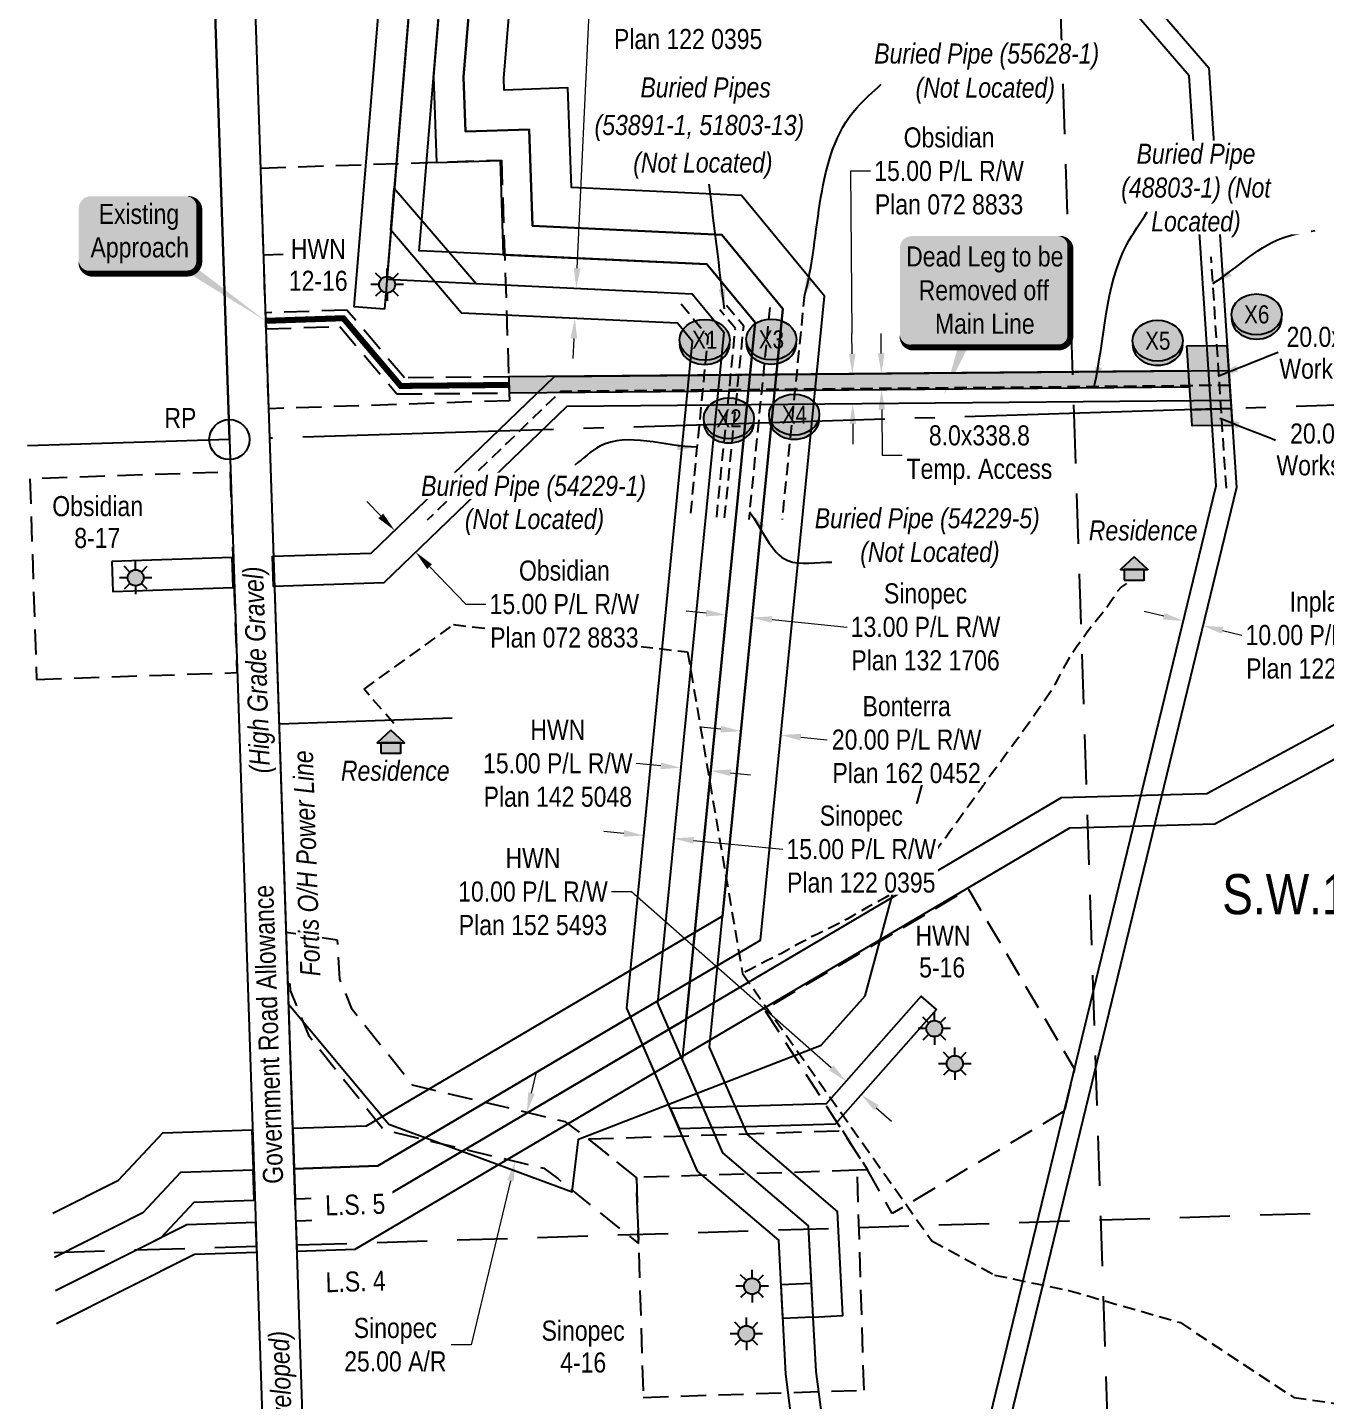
# Model space of a CAD drawing. Extents: x 654756 to 659274, y 5889593 to 5891468.
# Drawn here: x 654783 to 655429, y 5890038 to 5890722 of the extents above; entities that cross this region are included whole.
import ezdxf
from ezdxf.enums import TextEntityAlignment as Align

# ---------------------------------------------------------------- set-up
doc = ezdxf.new("R2010")
doc.units = 0
doc.header["$LTSCALE"] = 5
doc.header["$PDSIZE"] = 0.5
for name, pattern in [('foc-ACCESSROAD', [3.75, 2.5, -1.25]), ('foc-LSD', [8, 5, -3]), ('foc-QUARTERLINE', [33, 25, -3, 2, -3]), ('UG_PIPE', [1.875, 1.25, -0.625])]:
    doc.linetypes.add(name, pattern=pattern)
doc.layers.get('Defpoints').update_dxf_attribs({"color": 9})
for name, color, linetype in [('35', 37, 'Continuous'), ('AS-PIPE-UG', 44, 'UG_PIPE'), ('AS-PIPE-UG-T', 44, 'Continuous'), ('AS-POWER', 104, 'foc-POWER'), ('AS-POWER-T', 104, 'Continuous'), ('AS-RESIDENCE', 14, 'Continuous'), ('AS-ROADS', 254, 'Continuous'), ('AS-TELUS', 224, 'foc-TEL'), ('C-AR', 13, 'foc-ACCESSROAD'), ('C-RW', 13, 'Continuous'), ('C-SYMBOL', 7, 'Continuous'), ('C-WS', 13, 'foc-ACCESSROAD'), ('C-WS-S', 13, 'Continuous'), ('DETAIL-T', 7, 'Continuous'), ('F-AR', 190, 'foc-ACCESSROAD'), ('F-RW', 190, 'Continuous'), ('F-WS', 190, 'foc-ACCESSROAD'), ('F-WS-S', 190, 'Continuous'), ('L-ROAD-T', 7, 'Continuous'), ('L-SEC', 7, 'Continuous'), ('L-SECQ', 8, 'foc-QUARTERLINE'), ('L-SECTION-LSD', 7, 'foc-LSD'), ('P-CROSSINGS', 250, 'Continuous'), ('P-IOP2', 46, 'Continuous'), ('P-IOP2-H', 41, 'Continuous'), ('P-IOP3', 46, 'Continuous'), ('P-IOP3-H', 41, 'Continuous')]:
    doc.layers.add(name, color=color, linetype=linetype)
for name, color, linetype, lineweight in [('C-RW-T', 13, 'Continuous', 9), ('C-WS-T', 13, 'Continuous', 9), ('F-AR-T', 190, 'Continuous', 9), ('F-RW-T', 190, 'Continuous', 9), ('F-WS-T', 190, 'Continuous', 9), ('P-TEMP-T', 46, 'Continuous', 18), ('T-TEXT', 48, 'Continuous', 18)]:
    doc.layers.add(name, color=color, linetype=linetype, lineweight=lineweight)
doc.styles.add('100L', font='ARIALN.TTF', dxfattribs={"height": 11})
doc.styles.add('175L', font='ARIALN.TTF', dxfattribs={"height": 20})
doc.styles.add('80', font='ARIALN.TTF', dxfattribs={"height": 10})
doc.styles.add('80CG', font='ARIALN.TTF', dxfattribs={"height": 10})
doc.styles.add('80L', font='ARIALN.TTF', dxfattribs={"height": 10})
doc.styles.add('80LS', font='ARIALNI.TTF', dxfattribs={"height": 10})
doc.styles.add('Crossing', font='ARIALN.TTF', dxfattribs={"height": 10})
doc.styles.add('foc-LtypeFont', font='ARIALN.TTF', dxfattribs={"height": 7.35})
doc.styles.add('MtXpl_Arial_Narrow', font='ARIALNI.TTF')
doc.linetypes.add('foc-POWER', pattern='A,6,-1,["P",foc-LtypeFont,S=0.2,R=0,X=-0.625,Y=-0.75],-1.24,4', length=12.24)
doc.linetypes.add('foc-POWER-NOLINE', pattern='A,0,-4,["P",foc-LtypeFont,S=0.2,R=0,X=-0.625,Y=-0.75],-8.24', length=12.24)
doc.linetypes.add('foc-TEL', pattern='A,2,-1,["T",foc-LtypeFont,S=0.2,R=0,X=-0.425,Y=-0.75],-1.24,8', length=12.24)
doc.linetypes.add('foc-TEL-NOLINE', pattern='A,0,-2,["T",foc-LtypeFont,S=0.2,R=0,X=-0.425,Y=-0.75],-10.24', length=12.24)
doc.dimstyles.new('Compass 5 000', dxfattribs={"dimscale": 5, "dimtxt": 9, "dimasz": 2, "dimexe": 0.2, "dimexo": 0.0625, "dimgap": 0.5, "dimtad": 0, "dimtih": 1, "dimtoh": 1, "dimzin": 0, "dimdsep": 46, "dimtxsty": '80CG', "dimcen": 0.1, "dimse1": 1, "dimse2": 1, "dimclrd": 256, "dimclrt": 256, "dimaunit": 1, "dimadec": 4, "dimazin": 0, "dimtfac": 0.06, "dimtofl": 0, "dimtmove": 0, "dimatfit": 1, "dimfxl": 0.2, "dimtolj": 1, "dimtzin": 0, "dimlwd": -1, "dimarcsym": 0})

# ---------------------------------------------------------------- blocks, each defined once
blk = doc.blocks.new('*D373')
at = {"layer": 'Defpoints', "color": 0, "transparency": 16777216}
for p in [(655367.9, 5890423.76), (655328.28, 5890302.92), (655337.99, 5890300.56)]:
    blk.add_point(p, dxfattribs=at)
at = {"layer": 'F-RW-T', "transparency": 16777216}
for p, q in [((655348.47, 5890428.47), (655338.75, 5890430.83)), ((655377.62, 5890421.4), (655387.33, 5890419.04))]:
    blk.add_line(p, q, dxfattribs=at)
for points in [[(655348.86, 5890430.09), (655348.08, 5890426.85), (655358.19, 5890426.11)], [(655378.01, 5890423.02), (655377.22, 5890419.78), (655367.9, 5890423.76)]]:
    blk.add_solid(points, dxfattribs=at)
at = {"layer": 'F-RW-T', "transparency": 16777216, "insert": (655426.42, 5890419.04), "char_height": 10, "attachment_point": 5, "style": '80CG'}
blk.add_mtext('\\A1;Inplay\\P10.00 P/L R/W\\PPlan 122 4233', dxfattribs=at)
blk = doc.blocks.new('*D374')
at = {"layer": 'C-RW-T', "transparency": 16777216}
for p, q in [((654958.47, 5890478.42), (654951.53, 5890485.62)), ((654982.76, 5890453.21), (655000.83, 5890434.47)), ((655000.83, 5890434.47), (655010.83, 5890434.47))]:
    blk.add_line(p, q, dxfattribs=at)
for points in [[(654959.67, 5890479.57), (654957.27, 5890477.26), (654965.41, 5890471.22)], [(654983.96, 5890454.37), (654981.56, 5890452.05), (654975.82, 5890460.41)]]:
    blk.add_solid(points, dxfattribs=at)
at = {"layer": 'Defpoints', "color": 0, "transparency": 16777216}
for p in [(654976.97, 5890482.36), (654987.39, 5890471.56), (654975.82, 5890460.41)]:
    blk.add_point(p, dxfattribs=at)
at = {"layer": 'C-RW-T', "transparency": 16777216, "insert": (655049.92, 5890434.47), "char_height": 10, "attachment_point": 5, "style": '80CG', "bg_fill": 3, "box_fill_scale": 1.1, "bg_fill_color": 256, "bg_fill_true_color": 13158600, "bg_fill_transparency": 0}
blk.add_mtext('\\A1;Obsidian\\P15.00 P/L R/W\\PPlan 072 8833', dxfattribs=at)
blk = doc.blocks.new('*D376')
at = {"layer": 'Defpoints', "color": 0, "transparency": 16777216}
for p in [(655089.46, 5890319.26), (655087.68, 5890301.32), (655102.58, 5890299.84)]:
    blk.add_point(p, dxfattribs=at)
at = {"layer": 'F-RW-T', "transparency": 16777216}
for p, q in [((655079.5, 5890320.25), (655069.55, 5890321.23)), ((655114.31, 5890316.8), (655158.71, 5890312.41))]:
    blk.add_line(p, q, dxfattribs=at)
for points in [[(655079.67, 5890321.91), (655079.34, 5890318.59), (655089.46, 5890319.26)], [(655114.47, 5890318.46), (655114.14, 5890315.15), (655104.36, 5890317.79)]]:
    blk.add_solid(points, dxfattribs=at)
at = {"layer": 'F-RW-T', "transparency": 16777216, "insert": (655197.79, 5890312.41), "char_height": 10, "attachment_point": 5, "style": '80CG', "bg_fill": 3, "box_fill_scale": 1.1, "bg_fill_color": 256, "bg_fill_true_color": 13158600, "bg_fill_transparency": 0}
blk.add_mtext('\\A1;Sinopec\\P15.00 P/L R/W\\PPlan 122 0395', dxfattribs=at)
blk = doc.blocks.new('*D377')
at = {"layer": 'Defpoints', "color": 0, "transparency": 16777216}
for p in [(655107.86, 5890352.96), (655107.09, 5890345.21), (655122.02, 5890343.73)]:
    blk.add_point(p, dxfattribs=at)
at = {"layer": 'F-RW-T', "transparency": 16777216}
for p, q in [((655097.91, 5890353.95), (655085.75, 5890355.15)), ((655132.73, 5890350.5), (655142.69, 5890349.52))]:
    blk.add_line(p, q, dxfattribs=at)
for points in [[(655098.07, 5890355.61), (655097.74, 5890352.29), (655107.86, 5890352.96)], [(655132.9, 5890352.16), (655132.57, 5890348.84), (655122.78, 5890351.49)]]:
    blk.add_solid(points, dxfattribs=at)
at = {"layer": 'F-RW-T', "transparency": 16777216, "insert": (655046.66, 5890355.15), "char_height": 10, "attachment_point": 5, "style": '80CG'}
blk.add_mtext('\\A1;HWN\\P15.00 P/L R/W\\PPlan 142 5048', dxfattribs=at)
blk = doc.blocks.new('*D378')
at = {"layer": 'Defpoints', "color": 0, "transparency": 16777216}
for p in [(655143.4, 5890427.8), (655129.66, 5890420.88), (655142.59, 5890419.6)]:
    blk.add_point(p, dxfattribs=at)
at = {"layer": 'F-RW-T', "transparency": 16777216}
for p, q in [((655120.52, 5890430.07), (655110.57, 5890431.06)), ((655153.35, 5890426.81), (655190.7, 5890423.1))]:
    blk.add_line(p, q, dxfattribs=at)
for points in [[(655120.68, 5890431.73), (655120.36, 5890428.41), (655130.47, 5890429.08)], [(655153.52, 5890428.47), (655153.19, 5890425.15), (655143.4, 5890427.8)]]:
    blk.add_solid(points, dxfattribs=at)
at = {"layer": 'F-RW-T', "transparency": 16777216, "insert": (655229.79, 5890423.1), "char_height": 10, "attachment_point": 5, "style": '80CG'}
blk.add_mtext('\\A1;Sinopec\\P13.00 P/L R/W\\PPlan 132 1706', dxfattribs=at)
blk = doc.blocks.new('*D382')
at = {"layer": 'Defpoints', "color": 0, "transparency": 16777216}
for p in [(655203.8, 5890212.18), (655211.29, 5890205.56), (655197.78, 5890190.25)]:
    blk.add_point(p, dxfattribs=at)
at = {"layer": 'F-RW-T', "transparency": 16777216}
for p, q in [((655083.36, 5890291.26), (655073.36, 5890291.26)), ((655182.78, 5890203.49), (655083.36, 5890291.26)), ((655205.27, 5890183.64), (655212.77, 5890177.02))]:
    blk.add_line(p, q, dxfattribs=at)
for points in [[(655183.89, 5890204.74), (655181.68, 5890202.24), (655190.28, 5890196.87)], [(655206.38, 5890184.88), (655204.17, 5890182.39), (655197.78, 5890190.25)]]:
    blk.add_solid(points, dxfattribs=at)
at = {"layer": 'F-RW-T', "transparency": 16777216, "insert": (655034.27, 5890291.26), "char_height": 10, "attachment_point": 5, "style": '80CG'}
blk.add_mtext('\\A1;HWN\\P10.00 P/L R/W\\PPlan 152 5493', dxfattribs=at)
blk = doc.blocks.new('*D384')
at = {"layer": 'Defpoints', "color": 0, "transparency": 16777216}
for p in [(655055.83, 5890591.86), (655058.37, 5890591.74), (655057.66, 5890576.74)]:
    blk.add_point(p, dxfattribs=at)
at = {"layer": 'F-RW-T', "transparency": 16777216}
for p, q in [((655056.3, 5890601.85), (655062.5, 5890732.6)), ((655062.5, 5890732.6), (655072.5, 5890732.6)), ((655054.65, 5890566.87), (655054.17, 5890556.88))]:
    blk.add_line(p, q, dxfattribs=at)
for points in [[(655054.64, 5890601.93), (655057.97, 5890601.77), (655055.83, 5890591.86)], [(655052.98, 5890566.95), (655056.31, 5890566.79), (655055.12, 5890576.86)]]:
    blk.add_solid(points, dxfattribs=at)
at = {"layer": 'F-RW-T', "transparency": 16777216, "insert": (655111.58, 5890732.6), "char_height": 10, "attachment_point": 5, "style": '80CG'}
blk.add_mtext('\\A1;Sinopec\\P15.00 P/L R/W\\PPlan 122 0395', dxfattribs=at)
blk = doc.blocks.new('*D387')
at = {"layer": 'Defpoints', "color": 0, "transparency": 16777216}
for p in [(655137.22, 5890365.31), (655157.7, 5890369.24), (655157.12, 5890363.33)]:
    blk.add_point(p, dxfattribs=at)
at = {"layer": 'F-RW-T', "transparency": 16777216}
for p, q in [((655127.86, 5890372.21), (655117.9, 5890373.2)), ((655167.65, 5890368.25), (655180.84, 5890366.94))]:
    blk.add_line(p, q, dxfattribs=at)
for points in [[(655128.02, 5890373.87), (655127.69, 5890370.55), (655137.81, 5890371.22)], [(655167.82, 5890369.91), (655167.49, 5890366.59), (655157.7, 5890369.24)]]:
    blk.add_solid(points, dxfattribs=at)
at = {"layer": 'F-RW-T', "transparency": 16777216, "insert": (655220.38, 5890366.94), "char_height": 10, "attachment_point": 5, "style": '80CG', "bg_fill": 3, "box_fill_scale": 1.1, "bg_fill_color": 256, "bg_fill_true_color": 13158600, "bg_fill_transparency": 0}
blk.add_mtext('\\A1;Bonterra\\P20.00 P/L R/W\\PPlan 162 0452', dxfattribs=at)
blk = doc.blocks.new('res_occ')
for points in [[(0.1, 0.89), (-1.26, -0.37), (1.46, -0.37)], [(-0.9, -1.43), (1.1, -1.43), (1.1, -0.37), (-0.9, -0.37)]]:
    blk.add_hatch(color=14).paths.add_polyline_path(points)
at = {"color": 14}
for points in [[(0.1, 0.89), (-1.26, -0.37), (1.46, -0.37)], [(-0.9, -1.43), (1.1, -1.43), (1.1, -0.37), (-0.9, -0.37)]]:
    blk.add_lwpolyline(points, close=True, dxfattribs=at)
blk = doc.blocks.new('GAS')
h = blk.add_hatch(color=255)
h.dxf.hatch_style = 1
edge = h.paths.add_edge_path()
edge.add_arc((0, 0), 0.9, 0, 360)
for p, q in [((0, 0.81), (0, 1.62)), ((-0.81, 0), (-1.62, 0)), ((-0.57, 0.57), (-1.14, 1.14)), ((0.57, 0.57), (1.14, 1.14)), ((1.62, 0), (0.81, 0)), ((-0.57, -0.57), (-1.14, -1.14)), ((0, -0.81), (0, -1.62)), ((1.14, -1.14), (0.57, -0.57))]:
    blk.add_line(p, q)
blk.add_circle((0, 0), 0.8)
blk = doc.blocks.new('*D400')
at = {"layer": 'C-RW-T', "transparency": 16777216}
for p, q in [((655202.42, 5890650.22), (655192.42, 5890650.22)), ((655192.42, 5890650.22), (655193.16, 5890569.24)), ((655193.25, 5890559.24), (655193.16, 5890569.24)), ((655193.57, 5890524.25), (655193.66, 5890514.25))]:
    blk.add_line(p, q, dxfattribs=at)
for points in [[(655194.91, 5890559.25), (655191.58, 5890559.22), (655193.34, 5890549.24)], [(655195.23, 5890524.27), (655191.9, 5890524.24), (655193.48, 5890534.25)]]:
    blk.add_solid(points, dxfattribs=at)
at = {"layer": 'Defpoints', "color": 0, "transparency": 16777216}
for p in [(655193.34, 5890549.24), (655205.73, 5890549.35), (655205.86, 5890534.36)]:
    blk.add_point(p, dxfattribs=at)
at = {"layer": 'C-RW-T', "transparency": 16777216, "insert": (655241.51, 5890650.22), "char_height": 10, "attachment_point": 5, "style": '80CG'}
blk.add_mtext('\\A1;Obsidian\\P15.00 P/L R/W\\PPlan 072 8833', dxfattribs=at)
blk = doc.blocks.new('*U409')
h = blk.add_hatch(color=254)
edge = h.paths.add_edge_path()
edge.add_line((-36.5, -28.5), (36.5, -28.5))
edge.add_arc((36.5, -22.5), 6, 270, 360)
edge.add_line((42.5, -22.5), (42.5, 21))
edge.add_arc((36.5, 21), 6, 0, 90)
edge.add_line((36.5, 27), (-36.5, 27))
edge.add_arc((-36.5, 21), 6, 90, 180)
edge.add_line((-42.5, 21), (-42.5, -22.5))
edge.add_arc((-36.5, -22.5), 6, 180, 270)
at = {"color": 1, "flags": 128}
blk.add_lwpolyline([(-36.5, -28.5, 3, 3, 0), (36.5, -28.5, 3, 3, 0.414214), (42.5, -22.5, 3, 3, 0), (42.5, 21, 3, 0, 0.414214), (36.5, 27, 0, 0, 0), (-36.5, 27, 0, 0, 0.414214), (-42.5, 21, 0, 0, 0), (-42.5, -22.5, 0, 3, 0.414214)], format="xyseb", close=True, dxfattribs=at)
blk.add_lwpolyline([(-20.5, -52.29, 0, 10, 0), (0, 0, 5, 5, 0)], format="xyseb", dxfattribs=at)
at = {"color": 1, "style": '80'}
blk.add_attdef('ENTER_TEXT_001', (-35.99, -5), '', height=10, dxfattribs=at)
blk = doc.blocks.new('xing2')
h = blk.add_hatch(color=50)
h.dxf.hatch_style = 1
edge = h.paths.add_edge_path()
edge.add_ellipse((0, 0), major_axis=(-12.5, 0), ratio=0.816297, start_angle=0, end_angle=360)
h = blk.add_hatch(color=250)
h.dxf.hatch_style = 1
edge = h.paths.add_edge_path()
edge.add_ellipse((0, -2.05), major_axis=(-12.5, 0), ratio=0.816297, start_angle=0, end_angle=180)
edge.add_line((12.5, -2.05), (12.5, 0))
edge.add_ellipse((0, 0), major_axis=(-12.5, 0), ratio=0.816297, start_angle=0, end_angle=180, ccw=False)
edge.add_line((-12.5, 0), (-12.5, -2.05))
at = {"color": 250}
blk.add_ellipse((0, 0), major_axis=(-12.5, 0), ratio=0.816297, dxfattribs=at)
blk.add_ellipse((0, -2.05), major_axis=(-12.5, 0), ratio=0.816297, start_param=0, end_param=3.141593, dxfattribs=at)
at = {"color": 250, "style": 'Crossing'}
blk.add_attdef('CROSSING', text='', height=9, dxfattribs=at).set_placement((0.09, 0.02), align=Align.MIDDLE_CENTER)
at = {"color": 250, "style": 'Crossing', "flags": 1}
for tag, p in [('OWNER', (0.09, -12.49)), ('DESCRIPTION', (0.09, -25.77)), ('LOCATION', (0.09, -39.3)), ('DWG_REF', (0.09, -52.84))]:
    blk.add_attdef(tag, text='', height=9, dxfattribs=at).set_placement(p, align=Align.MIDDLE_CENTER)
blk = doc.blocks.new('RP')
at = {"layer": '35', "color": 3}
blk.add_circle((0, 0), 10, dxfattribs=at)
at = {"layer": '35', "color": 3, "style": '80'}
blk.add_attdef('RP_001', (-32.36, 5.75), '', height=10, dxfattribs=at)
blk = doc.blocks.new('*D472')
at = {"layer": 'Defpoints', "color": 0, "transparency": 16777216}
for p in [(655020.04, 5890183.92), (655014.21, 5890159.62), (655025.39, 5890156.94)]:
    blk.add_point(p, dxfattribs=at)
at = {"layer": 'F-AR-T', "transparency": 16777216}
for p, q in [((655033.55, 5890190.97), (655035.88, 5890200.69)), ((655023.06, 5890147.21), (655003.47, 5890065.53)), ((655003.47, 5890065.53), (654993.47, 5890065.53))]:
    blk.add_line(p, q, dxfattribs=at)
for points in [[(655031.93, 5890191.36), (655035.17, 5890190.58), (655031.22, 5890181.24)], [(655021.44, 5890147.6), (655024.68, 5890146.83), (655025.39, 5890156.94)]]:
    blk.add_solid(points, dxfattribs=at)
at = {"layer": 'F-AR-T', "transparency": 16777216, "insert": (654965.73, 5890065.53), "char_height": 10, "attachment_point": 5, "style": '80CG'}
blk.add_mtext('\\A1;Sinopec\\P25.00 A/R', dxfattribs=at)
blk = doc.blocks.new('*D483')
at = {"layer": 'Defpoints', "color": 0, "transparency": 16777216}
for p in [(655090.28, 5890548.3), (655090.35, 5890540.3), (655207.89, 5890541.37)]:
    blk.add_point(p, dxfattribs=at)
at = {"layer": 'P-TEMP-T', "transparency": 16777216}
for p, q in [((655207.73, 5890559.37), (655207.64, 5890569.37)), ((655207.98, 5890531.37), (655208.19, 5890508.72)), ((655208.19, 5890508.72), (655218.19, 5890508.72))]:
    blk.add_line(p, q, dxfattribs=at)
for points in [[(655209.4, 5890559.38), (655206.06, 5890559.35), (655207.82, 5890549.37)], [(655209.65, 5890531.39), (655206.32, 5890531.36), (655207.89, 5890541.37)]]:
    blk.add_solid(points, dxfattribs=at)
at = {"layer": 'P-TEMP-T', "transparency": 16777216, "insert": (655256.62, 5890508.72), "char_height": 10, "attachment_point": 5, "style": '80CG'}
blk.add_mtext('\\A1;8.0x338.8\\PTemp. Access', dxfattribs=at)
blk = doc.blocks.new('*U490')
h = blk.add_hatch(color=255)
edge = h.paths.add_edge_path()
edge.add_line((-24, -20), (24, -20))
edge.add_arc((24, -14), 6, 270, 360)
edge.add_line((30, -14), (30, 12.5))
edge.add_arc((24, 12.5), 6, 0, 90)
edge.add_line((24, 18.5), (-24, 18.5))
edge.add_arc((-24, 12.5), 6, 90, 180)
edge.add_line((-30, 12.5), (-30, -14))
edge.add_arc((-24, -14), 6, 180, 270)
at = {"color": 1, "flags": 128}
blk.add_lwpolyline([(-24, -20, 3, 3, 0), (24, -20, 3, 3, 0.414214), (30, -14, 3, 3, 0), (30, 12.5, 3, 0, 0.414214), (24, 18.5, 0, 0, 0), (-24, 18.5, 0, 0, 0.414214), (-30, 12.5, 0, 0, 0), (-30, -14, 0, 3, 0.414214)], format="xyseb", close=True, dxfattribs=at)
for points in [[(-21.73, -9.79, 0, 7.5, 0), (0, 0, 0, 0, 0)], [(63.17, -43.7, 0, 7.5, 0), (0, 0, 0, 0, 0)]]:
    blk.add_lwpolyline(points, format="xyseb", dxfattribs=at)
at = {"color": 1, "style": '80'}
blk.add_attdef('ENTER_TEXT_001', (-26.85, -4.92), '', height=10, dxfattribs=at)

msp = doc.modelspace()

# ---------------------------------------------------------------- hatches: boundary and pattern name
at = {"layer": 'P-IOP2-H'}
h = msp.add_hatch(color=256, dxfattribs=at)
h.dxf.hatch_style = 1
h.paths.add_polyline_path([(655362.025, 5890531.314), (655381.991, 5890531.933), (655382.546, 5890523.496), (655362.551, 5890523.314)])
at = {"layer": 'P-IOP3-H'}
h = msp.add_hatch(color=256, dxfattribs=at)
h.dxf.hatch_style = 1
h.paths.add_polyline_path([(655359.927, 5890563.218), (655379.921, 5890563.4), (655381.991, 5890531.933), (655362.025, 5890531.314)])
h = msp.add_hatch(color=256, dxfattribs=at)
h.dxf.hatch_style = 1
h.paths.add_polyline_path([(655022.462, 5890539.682), (655361.272, 5890542.766), (655360.746, 5890550.76), (655022.195, 5890547.678)])

# ---------------------------------------------------------------- linework, layer by layer
at = {"layer": 'AS-PIPE-UG', "flags": 128}
for points in [[(655379.62, 5890492.259), (655372.04, 5890607.555)], [(655112.873, 5890479.801), (655121.563, 5890567.611), (655107.78, 5890584.364)], [(655129.754, 5890477.423), (655139.225, 5890572.986), (655130.422, 5890583.636)], [(655169.492, 5890588.903), (655158.327, 5890476.582)], [(655125.775, 5890477.817), (655135.081, 5890571.723), (655127.339, 5890581.088)], [(655152.253, 5890582.255), (655141.753, 5890476.615)], [(655329.962, 5890444.713), (655329.422, 5890444.453), (655327.357, 5890443.16), (655325.057, 5890440.471), (655323.278, 5890437.546), (655321.778, 5890435.246), (655319.871, 5890432.468), (655317.688, 5890429.831), (655315.218, 5890426.758), (655312.463, 5890423.35), (655310.03, 5890420.045), (655307.672, 5890416.812), (655305.127, 5890413.316), (655302.625, 5890409.703), (655300.38, 5890405.978), (655298.255, 5890402.134), (655296.224, 5890398.347), (655294.123, 5890394.514), (655291.97, 5890390.884), (655289.561, 5890387.163), (655286.927, 5890383.288), (655284.232, 5890379.526), (655281.664, 5890375.923), (655278.907, 5890372.029), (655276.089, 5890368.103), (655273.267, 5890364.301), (655270.47, 5890360.558), (655267.761, 5890356.755), (655265.041, 5890352.943), (655262.231, 5890349.348), (655259.549, 5890345.505), (655256.781, 5890341.578), (655254.21, 5890338.034), (655251.504, 5890334.389), (655248.71, 5890330.63), (655245.996, 5890326.76), (655243.051, 5890322.694), (655240.463, 5890318.898), (655237.493, 5890315.077), (655234.609, 5890311.074), (655231.668, 5890307.161), (655228.613, 5890303.321), (655225.822, 5890299.704), (655223.473, 5890296.841), (655221.34, 5890295.09), (655217.667, 5890292.788), (655213.63, 5890290.575), (655209.506, 5890288.248), (655205.38, 5890285.891), (655201.253, 5890283.71), (655197.4, 5890281.458), (655193.636, 5890279.249), (655190.716, 5890277.636), (655189.423, 5890276.972), (655188.987, 5890276.585), (655188.924, 5890276.556), (655188.918, 5890276.55), (655175.928, 5890270.058), (655173.263, 5890268.967), (655169.449, 5890266.765), (655165.557, 5890264.718), (655161.858, 5890262.575), (655158.078, 5890260.507), (655153.948, 5890258.468), (655149.932, 5890256.475), (655146.065, 5890254.431), (655142.189, 5890252.366), (655138.643, 5890250.436)]]:
    msp.add_lwpolyline(points, dxfattribs=at)
at = {"layer": 'AS-PIPE-UG'}
for points in [[(654965.027, 5890375.033), (654950.162, 5890392.108), (654994.705, 5890424.301), (655111.326, 5890410.666), (655138.643, 5890250.436)], [(655138.643, 5890250.436), (655232.941, 5890117.31), (655264.163, 5890100.292), (655301.124, 5890092.629), (655356.747, 5890076.578), (655413.212, 5890039.262), (655480.793, 5890029.77), (655561.418, 5889999.497), (655819.783, 5889954.97)]]:
    msp.add_lwpolyline(points, dxfattribs=at)
at = {"layer": 'AS-POWER', "linetype": 'foc-POWER-NOLINE', "flags": 128}
for points in [[(654903.181, 5890517.086), (654889.722, 5890918.89), (654876.261, 5891320.693), (654872.937, 5891419.937)], [(654916.058, 5890132.652), (654903.181, 5890517.086)]]:
    msp.add_lwpolyline(points, dxfattribs=at)
at = {"layer": 'AS-POWER', "flags": 128}
for points in [[(654909.901, 5890608.608), (654900.126, 5890608.281)], [(654907.943, 5890374.913), (654994.078, 5890377.799)], [(654912.63, 5890234.98), (654962.542, 5890175.405), (655053.86, 5890141.819), (655056.916, 5890167.923), (655177.854, 5890214.884), (655199.813, 5890239.379), (655232.074, 5890359.404)]]:
    msp.add_lwpolyline(points, dxfattribs=at)
at = {"layer": 'AS-ROADS', "const_width": 2.999, "flags": 128}
msp.add_lwpolyline([(655022.426, 5890543.681), (654968.383, 5890543.189), (654939.82, 5890576.911), (654901.22, 5890575.618)], dxfattribs=at)
at = {"layer": 'AS-TELUS', "linetype": 'foc-TEL-NOLINE', "flags": 128}
msp.add_lwpolyline([(654883.078, 5890516.463), (654856.159, 5891320.062), (654852.835, 5891419.297)], dxfattribs=at)
at = {"layer": 'C-AR'}
msp.add_lwpolyline([(655022.195, 5890547.678), (654970.222, 5890547.205), (654941.621, 5890580.973), (654901.086, 5890579.615), (654901.354, 5890571.621), (654938.019, 5890572.849), (654966.544, 5890539.173), (655022.462, 5890539.682)], dxfattribs=at)
at = {"layer": 'C-RW', "flags": 128}
for points in [[(654904.637, 5890458.392), (654953.637, 5890459.873), (655044.954, 5890547.885), (655380.741, 5890550.942), (655381.734, 5890535.966), (655051.093, 5890532.955), (654959.929, 5890445.088), (654905.065, 5890443.269), (654904.637, 5890458.392)], [(654824.563, 5890455.705), (654825.085, 5890440.725), (654885.028, 5890442.734), (654884.521, 5890457.721), (654824.563, 5890455.705)]]:
    msp.add_lwpolyline(points, dxfattribs=at)
at = {"layer": 'C-WS', "flags": 128}
msp.add_lwpolyline([(654787.046, 5890397.028), (654886.966, 5890400.375), (654883.619, 5890500.296), (654783.699, 5890496.949)], close=True, dxfattribs=at)
at = {"layer": 'F-AR', "flags": 128}
msp.add_lwpolyline([(654912.276, 5890245.538), (654913.175, 5890245.405), (654913.369, 5890242.068), (654922.469, 5890219.792), (654960.08, 5890172.604), (655039.616, 5890153.526), (655046.6, 5890148.32), (655086.841, 5890115.957), (655085.81, 5890148.861), (655061.906, 5890168.084), (655050.439, 5890176.633), (654974.268, 5890194.904), (654944.25, 5890232.565), (654938.08, 5890247.67), (654936.948, 5890267.154), (654911.426, 5890270.929)], dxfattribs=at)
at = {"layer": 'F-AR'}
msp.add_lwpolyline([(655061.906, 5890168.084), (655188.363, 5890172.221), (655200.961, 5890152.628), (655195.745, 5890152.457), (655085.81, 5890148.861)], close=True, dxfattribs=at)
at = {"layer": 'F-RW', "flags": 128}
for points in [[(655221.24, 5889722.558), (655211.078, 5889722.239), (655256.385, 5890006.754), (655374.534, 5890493.459), (655361.103, 5890697.672), (655232.369, 5890847.011), (655115.981, 5890902.362), (655044.589, 5891063.765), (655229.552, 5891331.776), (655241.981, 5891332.166), (655156.573, 5891208.914), (655056.03, 5891062.713), (655123.63, 5890909.797), (655238.591, 5890855.072), (655370.862, 5890701.663), (655384.608, 5890492.587), (655266.183, 5890004.785), (655221.24, 5889722.558)], [(654960.259, 5890581.386), (654945.31, 5890582.632), (654980.949, 5891013.959), (654979.686, 5891053.199), (654971.209, 5891316.486), (654964.115, 5891323.446), (654985.75, 5891324.125), (654992.639, 5891109.286), (654995.841, 5891013.504), (654960.259, 5890581.386)], [(655096.343, 5890236.8), (655082.826, 5890228.841), (654957.005, 5890154.612), (654915.368, 5890153.233), (654915.87, 5890138.244), (654961.354, 5890139.77), (655110.514, 5890227.754), (655144.923, 5890574.724), (655120.906, 5890603.777), (654992.637, 5890609.824), (654977.647, 5890610.531), (654978.91, 5890625.823), (654984.763, 5890696.684), (655010.907, 5891013.144)], [(654995.841, 5891013.504), (654965.231, 5890641.767), (654963.513, 5890620.7), (654961.472, 5890596.336), (654985.278, 5890595.207), (655113.571, 5890589.128), (655129.331, 5890569.97), (655096.25, 5890235.67)], [(655010.907, 5891013.144), (654984.813, 5890697.28), (654986.187, 5890654.46), (655017.909, 5890655.485), (655019.515, 5890608.574), (655120.906, 5890603.777), (655144.923, 5890574.724), (655108.524, 5890207.445), (655128.614, 5890161.248), (655171.365, 5890124.805), (655172.757, 5890096.315), (655173.657, 5890079.368), (655188.659, 5890080.059), (655185.945, 5890131.99), (655141.069, 5890170.317), (655122.153, 5890213.735), (655158.72, 5890581.612), (655128.309, 5890618.492), (655034.065, 5890622.921), (655032.404, 5890670.992), (655000.737, 5890669.956), (654999.762, 5890696.925), (655025.824, 5891012.798)], [(655802.528, 5890592.601), (655710.364, 5890524.3), (655369.832, 5890339.994), (655297.319, 5890337.943), (654941.417, 5890128.01), (654916.24, 5890127.212), (654916.742, 5890112.224), (654945.729, 5890113.142), (655301.608, 5890323.062), (655373.827, 5890325.104), (655718.438, 5890511.618), (655803.13, 5890574.381)], [(654795.208, 5890131.066), (654827.798, 5890147.487), (654849.877, 5890171.075), (654894.312, 5890172.549), (654894.975, 5890152.565), (654858.816, 5890151.365), (654839.968, 5890131.229), (654795.939, 5890109.044)], [(654796.487, 5890092.544), (654849.034, 5890119.024), (654865.539, 5890136.593), (654895.481, 5890137.586), (654894.975, 5890152.565), (654858.816, 5890151.365), (654839.968, 5890131.229), (654795.939, 5890109.044)], [(654796.486, 5890092.546), (654861.863, 5890125.488), (654896.137, 5890126.575), (654896.639, 5890111.587), (654865.65, 5890110.604), (654797.035, 5890076.027)]]:
    msp.add_lwpolyline(points, dxfattribs=at)
for points in [[(655044.403, 5891055.39), (655043.079, 5891111.624), (655023.089, 5891111.153), (655024.419, 5891054.72), (655025.824, 5891012.798), (654999.762, 5890696.925), (655000.737, 5890669.956), (655032.404, 5890670.992), (655034.065, 5890622.921), (655128.309, 5890618.492), (655158.72, 5890581.612), (655128.649, 5890279.09), (654951.241, 5890174.427), (654914.706, 5890173.217), (654915.368, 5890153.233), (654957.005, 5890154.612), (655147.543, 5890267.022), (655179.44, 5890587.914), (655138.099, 5890638.049), (655053.412, 5890642.029), (655051.698, 5890691.629), (655019.999, 5890690.592), (655019.787, 5890696.462), (655045.847, 5891012.309)], [(655108.524, 5890207.445), (655128.614, 5890161.248), (655171.365, 5890124.805), (655173.657, 5890079.368), (655158.675, 5890078.564), (655156.743, 5890117.584), (655116.297, 5890152.101), (655080.948, 5890233.273), (655113.778, 5890565.281), (655106.187, 5890574.479), (654998.707, 5890579.479), (654963.513, 5890620.7), (654965.231, 5890641.767), (655006.022, 5890594.224), (655113.571, 5890589.128), (655129.331, 5890569.97), (655096.25, 5890235.67)], [(655107.055, 5890173.324), (655184.873, 5890175.638), (655235.19, 5890232.634), (655227.695, 5890239.25), (655180.245, 5890185.502), (655102.755, 5890183.198)], [(655163.945, 5890022.014), (655160.172, 5890050.894), (655157.846, 5890095.554), (655172.757, 5890096.315), (655173.657, 5890079.368), (655175.107, 5890052.187), (655178.328, 5890028.21), (655422.556, 5889728.899), (655403.651, 5889728.305), (655243.231, 5889924.22)]]:
    msp.add_lwpolyline(points, close=True, dxfattribs=at)
at = {"layer": 'F-WS'}
for points in [[(654898.671, 5890651.701), (655018.575, 5890655.718), (655022.592, 5890535.814), (654902.688, 5890531.797)], [(655085.81, 5890148.861), (655089.241, 5890039.368), (655199.176, 5890042.965), (655195.745, 5890152.457)]]:
    msp.add_lwpolyline(points, close=True, dxfattribs=at)
at = {"layer": 'F-WS', "flags": 128}
msp.add_lwpolyline([(655298.903, 5890181.902), (655213.26, 5890130.915), (655200.961, 5890152.628), (655149.529, 5890232.617), (655251.139, 5890292.553), (655304.002, 5890202.908)], close=True, dxfattribs=at)
at = {"layer": 'L-SEC', "flags": 128}
for points in [[(654856.159, 5891320.062), (654883.078, 5890516.463), (654909.995, 5889712.864)], [(654930.098, 5889713.493), (654903.181, 5890517.086), (654876.261, 5891320.693)]]:
    msp.add_lwpolyline(points, dxfattribs=at)
at = {"layer": 'L-SECQ', "flags": 128}
for points in [[(655704.206, 5890541.925), (654903.181, 5890517.086)], [(654883.078, 5890516.463), (654782.516, 5890513.394)]]:
    msp.add_lwpolyline(points, dxfattribs=at)
at = {"layer": 'L-SECTION-LSD', "flags": 128}
for points in [[(655277.02, 5891333.285), (655303.693, 5890529.505)], [(655303.693, 5890529.505), (655330.357, 5889726.006)], [(654916.64, 5890115.289), (655717.411, 5890140.228)], [(654795.855, 5890111.568), (654896.537, 5890114.664)]]:
    msp.add_lwpolyline(points, dxfattribs=at)
at = {"layer": 'P-IOP2', "flags": 128}
msp.add_lwpolyline([(655362.025, 5890531.314), (655381.991, 5890531.933), (655382.546, 5890523.496), (655362.551, 5890523.314)], close=True, dxfattribs=at)
at = {"layer": 'P-IOP3'}
for points in [[(655359.927, 5890563.218), (655379.921, 5890563.4), (655381.991, 5890531.933), (655362.025, 5890531.314)], [(655022.462, 5890539.682), (655361.272, 5890542.766), (655360.746, 5890550.76), (655022.195, 5890547.678)]]:
    msp.add_lwpolyline(points, close=True, dxfattribs=at)

# ---------------------------------------------------------------- block references
ref = msp.add_blockref('*U490', (654838.068, 5890619.171), dxfattribs=dict(xscale=0.999763, yscale=0.999763, zscale=0.999763))
ref.add_attrib('ENTER_TEXT_001', 'Existing', (654817.957, 5890623.891), dxfattribs={"color": 1, "height": 9.9976, "style": '80'})
ref.add_attrib('ENTER_TEXT_002', 'Approach', (654813.95, 5890607.229), dxfattribs={"color": 1, "height": 9.9976, "style": '80'})
at = {"layer": '35', "color": 6, "xscale": 0.999763, "yscale": 0.999763, "zscale": 0.999763}
msp.add_blockref('RP', (654883.078, 5890516.462), dxfattribs=at).add_auto_attribs({'RP_001': 'RP'})
at = {"layer": 'AS-RESIDENCE', "color": 6, "xscale": 4.998814999999981, "yscale": 4.998814999999981, "zscale": 4.998814999999981}
for p in [(655333.265, 5890453.552), (654963.012, 5890367.335)]:
    msp.add_blockref('res_occ', p, dxfattribs=at)
at = {"layer": 'C-WS-S', "color": 6, "xscale": 4.998814999999984, "yscale": 4.998814999999984, "zscale": 4.998814999999984}
msp.add_blockref('GAS', (654836.403, 5890447.636), dxfattribs=at)
at = {"layer": 'DETAIL-T', "color": 6}
ref = msp.add_blockref('*U409', (655259.492, 5890590.856), dxfattribs=dict(at, xscale=0.999763, yscale=0.999763, zscale=0.999763))
ref.add_attrib('ENTER_TEXT_001', 'Dead Leg to be', (655220.146, 5890602.687), dxfattribs={"layer": '0', "color": 1, "height": 9.99763, "style": '80'})
ref.add_attrib('ENTER_TEXT_002', 'Removed off', (655226.372, 5890585.854), dxfattribs={"layer": '0', "color": 1, "height": 9.99763, "style": '80'})
ref.add_attrib('ENTER_TEXT_003', 'Main Line', (655234.484, 5890569.191), dxfattribs={"layer": '0', "color": 1, "height": 9.9976, "style": '80'})
at = {"layer": 'F-WS-S', "color": 6, "xscale": 4.998814999999984, "yscale": 4.998814999999984, "zscale": 4.998814999999984}
for p in [(654961.619, 5890593.64), (655234.185, 5890223.039), (655244.392, 5890205.556), (655143.407, 5890094.732), (655140.56, 5890071.037)]:
    msp.add_blockref('GAS', p, dxfattribs=at)
at = {"layer": 'P-CROSSINGS', "color": 6, "xscale": 0.999763, "yscale": 0.999763, "zscale": 0.999763}
for p, values in [((655394.676, 5890578.806), {'CROSSING': 'X6'}), ((655119.768, 5890566.147), {'CROSSING': 'X1'}), ((655152.966, 5890566.326), {'CROSSING': 'X3'}), ((655345.378, 5890565.741), {'CROSSING': 'X5'}), ((655131.833, 5890527.022), {'CROSSING': 'X2'}), ((655164.406, 5890528.892), {'CROSSING': 'X4'})]:
    msp.add_blockref('xing2', p, dxfattribs=at).add_auto_attribs(values)

# ---------------------------------------------------------------- texts
at = {"layer": 'AS-PIPE-UG-T', "style": 'MtXpl_Arial_Narrow'}
for s, p in [('Buried Pipes', (655087.808, 5890686.872)), ('(Not Located)', (655224.861, 5890686.763)), ('(53891-1, 51803-13)', (655064.952, 5890668.168)), ('(Not Located)', (655084.22, 5890649.462)), ('(Not Located)', (655000.374, 5890471.915)), ('(Not Located)', (655197.301, 5890455.505))]:
    msp.add_text(s, height=9.99763, dxfattribs=at).set_placement(p)
at = {"layer": 'AS-RESIDENCE', "color": 6, "insert": (654938.65, 5890356.492), "char_height": 9.99763, "width": 54.38462, "attachment_point": 1, "style": '80L'}
msp.add_mtext('{\\fArial Narrow|b0|i1|c0|p34;\\C256;Residence}', dxfattribs=at)
at = {"layer": 'C-SYMBOL', "color": 3, "style": '175L'}
msp.add_text('S.W.1/4 Sec. 16-48-5-W.5M.', height=19.99526, dxfattribs=at).set_placement((655523.962, 5890274.021), align=Align.BOTTOM_CENTER)
at = {"layer": 'C-WS-T', "insert": (654796.106, 5890488.314), "char_height": 9.99763, "width": 41.37941, "attachment_point": 1, "line_spacing_factor": 0.95116, "style": '80L'}
msp.add_mtext('\\pi-1.22188;Obsidian\\P\\pi9.7305;8-17', dxfattribs=at)
at = {"layer": 'F-WS-T', "char_height": 9.99763, "width": 41.37941, "attachment_point": 1, "line_spacing_factor": 0.95116, "style": '80L'}
for s, insert in [('\\pi7.93693;HWN\\P\\pi6.93103;12-16', (654905.748, 5890616.416)), ('\\pi0.30914;Sinopec\\P\\pi9.56683;4-16', (655038.27, 5890077.592))]:
    msp.add_mtext(s, dxfattribs=dict(at, insert=insert))
at = {"layer": 'L-ROAD-T', "style": '80L'}
msp.add_text('Government Road Allowance', height=9.99763, rotation=91.918492, dxfattribs=at).set_placement((654902.419, 5890220.153), align=Align.MIDDLE_CENTER)
at = {"layer": 'P-TEMP-T', "char_height": 9.99763, "width": 56.88733, "attachment_point": 1, "line_spacing_factor": 0.95116, "style": '80L'}
for s, insert in [('\\pi3.70533;20.0x31.8\\P\\pi0.12841;Workspace', (655405.897, 5890572.647)), ('\\pi6.93444;20.0x8.2\\P\\pi0.12841;Workspace', (655404.449, 5890524.485))]:
    msp.add_mtext(s, dxfattribs=dict(at, insert=insert))
at = {"layer": 'T-TEXT', "style": '80LS'}
for s, p in [('(High Grade Gravel)', (654896.577, 5890401.712)), ('(Undeveloped)', (654908.894, 5890034.897))]:
    msp.add_text(s, height=9.99763, rotation=91.918492, dxfattribs=at).set_placement(p, align=Align.MIDDLE_CENTER)

# ---------------------------------------------------------------- dimensions: what is measured, and where the dimension line sits
at = {"layer": 'F-RW-T', "color": 2}
dim = msp.add_linear_dim(base=(655055.83, 5890591.864), p1=(655057.66, 5890576.737), p2=(655058.371, 5890591.744), angle=87.28718, text='Sinopec\\P15.00 P/L R/W\\PPlan 122 0395', dimstyle='Compass 5 000', dxfattribs=at)
dim.commit()
dim.dimension.update_dxf_attribs({"geometry": '*D384', "text_midpoint": (655111.584, 5890732.599), "dimtype": 161})
at = {"layer": 'F-RW-T'}
dim = msp.add_linear_dim(base=(655367.897, 5890423.755), p1=(655328.28, 5890302.918), p2=(655337.989, 5890300.561), angle=346.354151, text='Inplay\\P10.00 P/L R/W\\PPlan 122 4233', dimstyle='Compass 5 000', dxfattribs=at)
dim.commit()
dim.dimension.update_dxf_attribs({"geometry": '*D373', "text_midpoint": (655426.419, 5890419.037), "dimtype": 161})

# ---------------------------------------------------------------- leaders
at = {"layer": 'AS-PIPE-UG-T', "path_type": 1}
for points in [[(655169.302, 5890586.998), (655195.556, 5890681.737), (655207.666, 5890693.474)], [(655129.645, 5890581.552), (655122.02, 5890643.702)], [(655372.922, 5890594.133), (655409.795, 5890617.656), (655423.835, 5890620.611)], [(655116.13, 5890512.711), (655067.626, 5890513.131), (655055.133, 5890503.765)]]:
    msp.add_leader(points, dimstyle='Compass 5 000', override={"dimgap": 0.5, "dimtad": 0}, dxfattribs=at)
at = {"layer": 'P-TEMP-T', "path_type": 1}
for points in [[(655375.509, 5890548.125), (655405.421, 5890560.038)], [(655376.411, 5890527.123), (655404.013, 5890516.239)]]:
    msp.add_leader(points, dimstyle='Compass 5 000', override={"dimgap": 0.5, "dimtad": 0}, dxfattribs=at)

# ---------------------------------------------------------------- next in the draw order: texts
at = {"layer": 'AS-PIPE-UG-T', "char_height": 9.99763, "attachment_point": 1, "style": 'MtXpl_Arial_Narrow', "bg_fill": 3, "box_fill_scale": 1.15, "bg_fill_color": 256, "bg_fill_true_color": 256, "bg_fill_transparency": 0}
for s, insert, width in [('Buried Pipe (55628-1)', (655204.265, 5890713.767), 112.60734), ('Buried Pipe (54229-5)', (655174.646, 5890482.29), 123.86808)]:
    msp.add_mtext(s, dxfattribs=dict(at, insert=insert, width=width))
at = {"layer": 'AS-PIPE-UG-T', "insert": (655364.492, 5890663.838), "char_height": 9.99763, "width": 111.48558, "attachment_point": 2, "line_spacing_factor": 1.010232, "style": 'MtXpl_Arial_Narrow', "bg_fill": 3, "box_fill_scale": 1.15, "bg_fill_color": 256, "bg_fill_true_color": 256, "bg_fill_transparency": 0}
msp.add_mtext('Buried Pipe (48803-1) (Not Located)', dxfattribs=at)
at = {"layer": 'AS-POWER-T', "insert": (654918.424, 5890248.919), "char_height": 9.9917, "attachment_point": 1, "rotation": 91.918492, "style": '80L', "bg_fill": 3, "box_fill_scale": 1.15, "bg_fill_color": 256, "bg_fill_true_color": 256, "bg_fill_transparency": 0}
msp.add_mtext_dynamic_manual_height_columns('{\\fArial Narrow|b0|i1|c0|p34;Fortis O/H Power Line}', width=112.36592, gutter_width=49.976, heights=[0], dxfattribs=at)
at = {"layer": 'L-SECTION-LSD', "char_height": 9.99763, "attachment_point": 1, "rotation": 1.783776, "style": '100L', "bg_fill": 3, "box_fill_scale": 1.5, "bg_fill_color": 256, "bg_fill_transparency": 0}
for s, width, insert in [('\\pi1.75096;L.S. 5', 30.38673, (654928.873, 5890139.871)), ('\\pi1.9783;L.S. 4', 30.52542, (654928.873, 5890101.595))]:
    msp.add_mtext_dynamic_manual_height_columns(s, width=width, gutter_width=54.974, heights=[0], dxfattribs=dict(at, insert=insert))

# ---------------------------------------------------------------- next in the draw order: dimensions: what is measured, and where the dimension line sits
at = {"layer": 'F-RW-T'}
dim = msp.add_linear_dim(base=(655089.455, 5890319.263), p1=(655102.58, 5890299.841), p2=(655087.68, 5890301.316), angle=174.349998, text='Sinopec\\P15.00 P/L R/W\\PPlan 122 0395', dimstyle='Compass 5 000', override={"dimtfill": 1}, dxfattribs=at)
dim.commit()
dim.dimension.update_dxf_attribs({"geometry": '*D376', "text_midpoint": (655197.793, 5890312.412), "dimtype": 161})

# ---------------------------------------------------------------- next in the draw order: linework, layer by layer
at = {"layer": 'AS-PIPE-UG', "flags": 128}
msp.add_lwpolyline([(655381.666, 5890543.464), (655048.039, 5890540.426), (654981.534, 5890476.326)], dxfattribs=at)

# ---------------------------------------------------------------- next in the draw order: texts
at = {"layer": 'F-WS-T', "insert": (655216.88, 5890274.38), "char_height": 9.99763, "width": 41.37941, "attachment_point": 1, "line_spacing_factor": 0.95116, "style": '80L'}
msp.add_mtext('\\pi7.93693;HWN\\P\\pi9.7305;5-16', dxfattribs=at)

# ---------------------------------------------------------------- next in the draw order: dimensions: what is measured, and where the dimension line sits
at = {"layer": 'C-RW-T', "color": 6}
dim = msp.add_linear_dim(base=(655193.339, 5890549.236), p1=(655205.864, 5890534.364), p2=(655205.728, 5890549.349), angle=90.521606, text='Obsidian\\P15.00 P/L R/W\\PPlan 072 8833', dimstyle='Compass 5 000', override={"dimtmove": 1}, dxfattribs=at)
dim.commit()
dim.dimension.update_dxf_attribs({"geometry": '*D400', "text_midpoint": (655197.395, 5890650.225), "dimtype": 161})
at = {"layer": 'F-AR-T', "color": 6}
dim = msp.add_linear_dim(base=(655025.39, 5890156.938), p1=(655020.041, 5890183.925), p2=(655014.211, 5890159.62), angle=256.511888, text='Sinopec\\P25.00 A/R', dimstyle='Compass 5 000', dxfattribs=at)
dim.commit()
dim.dimension.update_dxf_attribs({"geometry": '*D472', "text_midpoint": (654965.731, 5890065.534), "dimtype": 161})
at = {"layer": 'F-RW-T'}
dim = msp.add_linear_dim(base=(655143.403, 5890427.798), p1=(655129.657, 5890420.884), p2=(655142.589, 5890419.6), angle=354.329962, text='Sinopec\\P13.00 P/L R/W\\PPlan 132 1706', dimstyle='Compass 5 000', dxfattribs=at)
dim.commit()
dim.dimension.update_dxf_attribs({"geometry": '*D378', "text_midpoint": (655229.79, 5890423.102), "dimtype": 161})
at = {"layer": 'F-RW-T', "color": 2}
dim = msp.add_linear_dim(base=(655197.776, 5890190.253), p1=(655203.795, 5890212.178), p2=(655211.29, 5890205.562), angle=318.561744, text='HWN\\P10.00 P/L R/W\\PPlan 152 5493', dimstyle='Compass 5 000', dxfattribs=at)
dim.commit()
dim.dimension.update_dxf_attribs({"geometry": '*D382', "text_midpoint": (655034.27, 5890291.264), "dimtype": 161})

# ---------------------------------------------------------------- next in the draw order: leaders
at = {"layer": 'AS-PIPE-UG-T', "path_type": 1}
msp.add_leader([(655313.79, 5890542.846), (655330.067, 5890613.639), (655340.238, 5890629.953)], dimstyle='Compass 5 000', dxfattribs=at)
msp.add_leader([(655142.13, 5890480.407), (655161.146, 5890456.21), (655183.115, 5890455.317)], dimstyle='Compass 5 000', override={"dimgap": 0.5, "dimtad": 0}, dxfattribs=at)

# ---------------------------------------------------------------- next in the draw order: texts
at = {"layer": 'AS-PIPE-UG-T', "insert": (654978.595, 5890498.409), "char_height": 9.99763, "width": 123.86808, "attachment_point": 1, "style": 'MtXpl_Arial_Narrow', "bg_fill": 3, "box_fill_scale": 1.15, "bg_fill_color": 256, "bg_fill_true_color": 256, "bg_fill_transparency": 0}
msp.add_mtext('Buried Pipe (54229-1)', dxfattribs=at)
at = {"layer": 'AS-RESIDENCE', "insert": (655311.117, 5890476.19), "char_height": 9.9976, "width": 54.38462, "attachment_point": 1, "style": 'MtXpl_Arial_Narrow', "bg_fill": 3, "box_fill_scale": 1.15, "bg_fill_color": 256, "bg_fill_true_color": 256, "bg_fill_transparency": 0}
msp.add_mtext('Residence', dxfattribs=at)

# ---------------------------------------------------------------- next in the draw order: dimensions: what is measured, and where the dimension line sits
at = {"layer": 'C-RW-T'}
dim = msp.add_linear_dim(base=(654975.824, 5890460.41), p1=(654976.972, 5890482.363), p2=(654987.388, 5890471.558), angle=313.948581, text='Obsidian\\P15.00 P/L R/W\\PPlan 072 8833', dimstyle='Compass 5 000', override={"dimtfill": 1}, dxfattribs=at)
dim.commit()
dim.dimension.update_dxf_attribs({"geometry": '*D374', "text_midpoint": (655049.918, 5890434.467), "dimtype": 161})

# ---------------------------------------------------------------- next in the draw order: dimensions: what is measured, and where the dimension line sits
at = {"layer": 'F-RW-T'}
dim = msp.add_linear_dim(base=(655107.857, 5890352.964), p1=(655122.016, 5890343.735), p2=(655107.09, 5890345.212), angle=174.348636, text='HWN\\P15.00 P/L R/W\\PPlan 142 5048', dimstyle='Compass 5 000', dxfattribs=at)
dim.commit()
dim.dimension.update_dxf_attribs({"geometry": '*D377', "text_midpoint": (655046.665, 5890355.151), "dimtype": 161})
at = {"layer": 'P-TEMP-T', "color": 6}
dim = msp.add_linear_dim(base=(655207.893, 5890541.37), p1=(655090.278, 5890548.298), p2=(655090.351, 5890540.3), angle=270.521606, text='8.0x338.8\\PTemp. Access', dimstyle='Compass 5 000', dxfattribs=at)
dim.commit()
dim.dimension.update_dxf_attribs({"geometry": '*D483', "text_midpoint": (655256.618, 5890508.723), "dimtype": 161})

# ---------------------------------------------------------------- next in the draw order: dimensions: what is measured, and where the dimension line sits
at = {"layer": 'F-RW-T', "color": 2}
dim = msp.add_linear_dim(base=(655157.704, 5890369.24), p1=(655137.219, 5890365.309), p2=(655157.117, 5890363.331), angle=354.323442, text='Bonterra\\P20.00 P/L R/W\\PPlan 162 0452', dimstyle='Compass 5 000', override={"dimtfill": 1}, dxfattribs=at)
dim.commit()
dim.dimension.update_dxf_attribs({"geometry": '*D387', "text_midpoint": (655220.377, 5890366.94), "dimtype": 161})

doc.saveas('drawing.dxf')
